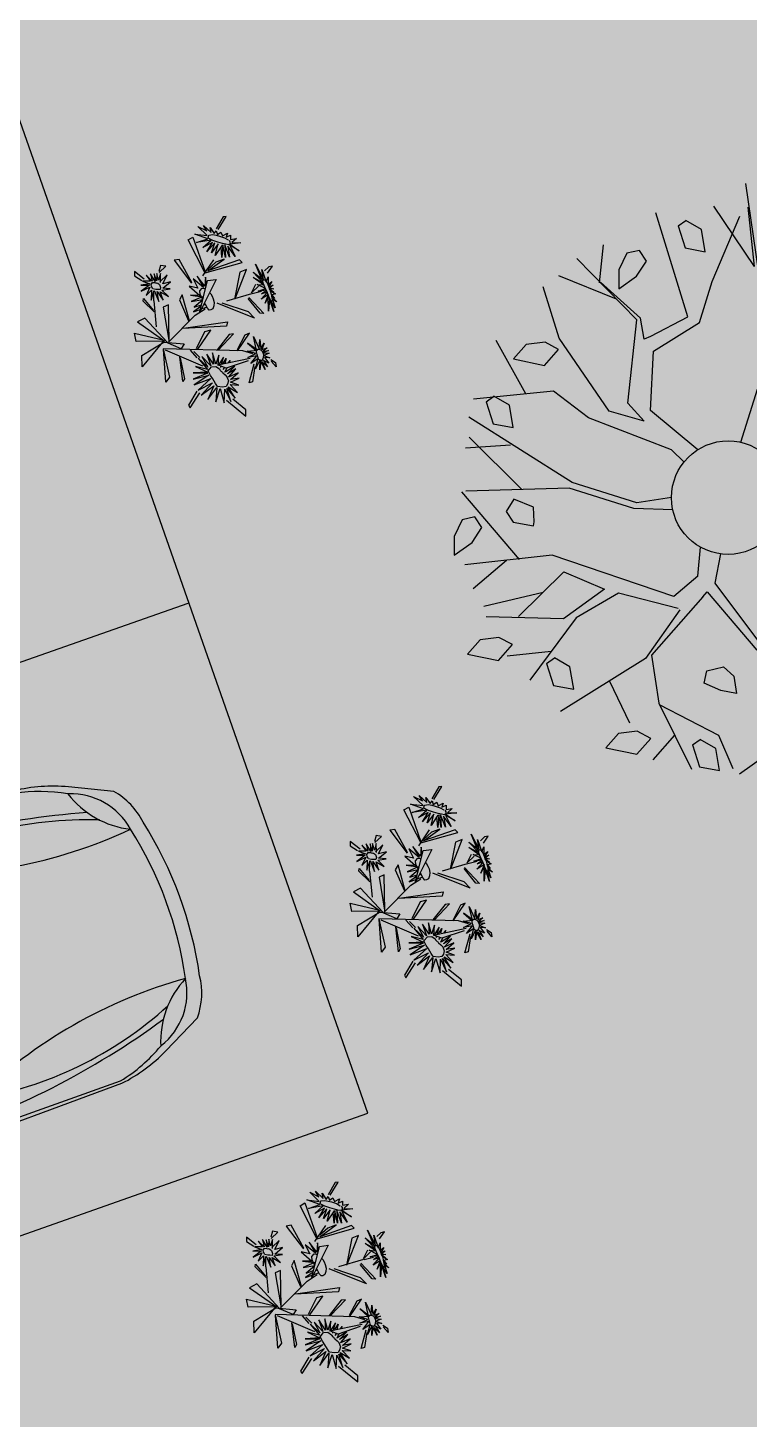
# Model space of a CAD drawing. Header units: millimetres. Extents: x 603733 to 1211550, y 1310999 to 2622648.
# Drawn here: x 605000.94 to 605004.94, y 1311138.02 to 1311145.74 of the extents above; entities that cross this region are included whole.
import ezdxf

# ---------------------------------------------------------------- set-up
doc = ezdxf.new("R2010")
doc.units = ezdxf.units.MM
for name, color, linetype in [('acera', 8, 'Continuous'), ('ARBOLES', 102, 'Continuous'), ('BOULEVARD', 3, 'Continuous'), ('FLORES', 7, 'Continuous'), ('MUEBLES', 1, 'Continuous'), ('P35', 3, 'Continuous')]:
    doc.layers.add(name, color=color, linetype=linetype)

# ---------------------------------------------------------------- blocks, each defined once
blk = doc.blocks.new('carro1')
at = {"layer": 'P35'}
for color, points in [(146, [(-0.7652, 1.6596), (-0.7854, 1.4743), (-0.7775, 1.2794), (-0.7188, 0.7854), (-0.6517, 0.4711), (-0.611, 0.3205), (-0.5494, 0.2712), (-0.6383, 0.5405), (-0.6852, 0.6282), (-0.6932, 0.8522), (-0.7012, 0.9632), (-0.6947, 1.247), (-0.6659, 1.4502), (-0.6942, 1.4876), (-0.6858, 1.5337), (-0.5607, 1.7961), (-0.4905, 1.9136), (-0.3945, 1.9241), (-0.4167, 2.2055), (-0.4221, 2.4275), (-0.413, 2.7161), (-0.3952, 2.9243), (-0.4714, 3.0285), (-0.5444, 3.124), (-0.5993, 3.2309), (-0.6736, 3.4392), (-0.7034, 3.6505), (-0.7342, 3.6588), (-0.7863, 3.412), (-0.7888, 3.0776), (-0.78, 2.9455), (-0.7359, 3.2098), (-0.683, 3.2538), (-0.6124, 3.2009), (-0.5683, 3.0688), (-0.5154, 2.875), (-0.4713, 2.6459), (-0.4713, 2.4961), (-0.489, 2.223), (-0.5154, 2.0645), (-0.5154, 2.0204), (-0.5507, 1.9587), (-0.5948, 1.9411), (-0.6477, 1.8442), (-0.7182, 1.7121), (-0.7623, 1.6504)]), (146, [(0.7713, 1.6596), (0.7914, 1.4743), (0.7835, 1.2794), (0.7248, 0.7854), (0.6577, 0.4711), (0.617, 0.3205), (0.5554, 0.2712), (0.6443, 0.5405), (0.6912, 0.6282), (0.6992, 0.8522), (0.7072, 0.9632), (0.7007, 1.247), (0.6719, 1.4502), (0.7003, 1.4876), (0.6918, 1.5337), (0.5667, 1.7961), (0.4965, 1.9136), (0.4005, 1.9241), (0.4227, 2.2055), (0.4281, 2.4275), (0.419, 2.7161), (0.4012, 2.9243), (0.4775, 3.0285), (0.5504, 3.124), (0.6053, 3.2309), (0.6796, 3.4392), (0.7094, 3.6505), (0.7402, 3.6588), (0.7923, 3.412), (0.7948, 3.0776), (0.786, 2.9455), (0.7419, 3.2098), (0.689, 3.2538), (0.6184, 3.2009), (0.5743, 3.0688), (0.5214, 2.875), (0.4773, 2.6459), (0.4773, 2.4961), (0.495, 2.223), (0.5214, 2.0645), (0.5214, 2.0204), (0.5567, 1.9587), (0.6008, 1.9411), (0.6537, 1.8442), (0.7242, 1.7121), (0.7683, 1.6504)]), (9, [(-0.859, 1.2296), (-0.859, 0.6617), (-0.8345, 0.5456), (-0.7734, 0.3747), (-0.6848, 0.2006), (-0.6512, 0.1457), (-0.5809, 0.0968), (-0.4495, 0.0571), (-0.0767, 0.0083), (0.1311, 0.0144), (0.3328, 0.0449), (0.5223, 0.0785), (0.6292, 0.1335), (0.6995, 0.2159), (0.8279, 0.4937), (0.8523, 0.5976), (0.8554, 1.4067), (0.8462, 1.4067), (0.8554, 1.3273), (0.8584, 0.6617), (0.8248, 0.5426), (0.7087, 0.2892), (0.5987, 0.1732), (0.4214, 0.1121), (0.1525, 0.0785), (-0.0919, 0.0755), (-0.3853, 0.1121), (-0.5534, 0.1426), (-0.639, 0.2067), (-0.7062, 0.2831), (-0.7979, 0.4907), (-0.8376, 0.5792), (-0.859, 0.6861), (-0.8467, 1.2479)]), (127, [(-0.6659, 1.4502), (-0.5633, 1.1837), (-0.4967, 0.9404), (-0.4478, 0.6453), (-0.432, 0.3551), (-0.4417, 0.1275), (-0.2534, 0.0955), (0, 0.08), (0.1628, 0.0864), (0.3223, 0.1052), (0.4417, 0.1275), (0.432, 0.3551), (0.4584, 0.7305), (0.5186, 1.031), (0.5993, 1.287), (0.6659, 1.4502), (0.5447, 1.3825), (0.4235, 1.3149), (0.2129, 1.2833), (0.0587, 1.2765), (-0.0587, 1.2765), (-0.3372, 1.2988), (-0.4235, 1.3149), (-0.5447, 1.3825)]), (30, [(-0.4551, 0.1304), (-0.5284, 0.2403), (-0.6201, 0.3136), (-0.6904, 0.3533), (-0.7362, 0.3808), (-0.7056, 0.3167), (-0.6659, 0.2648), (-0.614, 0.2159), (-0.5559, 0.1823), (-0.5101, 0.1518), (-0.4795, 0.1426)]), (30, [(0.4551, 0.1304), (0.5284, 0.2403), (0.6201, 0.3136), (0.6904, 0.3533), (0.7362, 0.3808), (0.7056, 0.3167), (0.6659, 0.2648), (0.614, 0.2159), (0.5559, 0.1823), (0.5101, 0.1518), (0.4795, 0.1426)])]:
    blk.add_hatch(color=color, dxfattribs=at).paths.add_polyline_path(points)
h = blk.add_hatch(color=146, dxfattribs=at)
h.paths.add_polyline_path([(-0.4528, 0.1798), (-0.5358, 0.2845), (-0.5794, 0.3761), (-0.6536, 0.6946), (-0.6886, 0.9999), (-0.6624, 1.4187), (-0.61, 1.2529), (-0.527, 0.9825), (-0.479, 0.7207), (-0.4572, 0.5724), (-0.4484, 0.4241), (-0.4397, 0.3194), (-0.4397, 0.206)])
h.paths.add_polyline_path([(-0.6536, 0.3674), (-0.7497, 0.411), (-0.8152, 0.5812), (-0.837, 0.664), (-0.8283, 1.0653), (-0.8283, 1.7196), (-0.8064, 1.7502), (-0.7933, 1.6368), (-0.7933, 1.2006), (-0.754, 0.9563), (-0.7148, 0.7295), (-0.6973, 0.5899), (-0.6624, 0.4372), (-0.6274, 0.3587)])
h = blk.add_hatch(color=146, dxfattribs=at)
h.paths.add_polyline_path([(0.4528, 0.1798), (0.5358, 0.2845), (0.5794, 0.3761), (0.6536, 0.6946), (0.6886, 0.9999), (0.6624, 1.4187), (0.61, 1.2529), (0.527, 0.9825), (0.479, 0.7207), (0.4572, 0.5724), (0.4484, 0.4241), (0.4397, 0.3194), (0.4397, 0.206)])
h.paths.add_polyline_path([(0.6536, 0.3674), (0.7497, 0.411), (0.8152, 0.5812), (0.837, 0.664), (0.8283, 1.0653), (0.8283, 1.7196), (0.8064, 1.7502), (0.7933, 1.6368), (0.7933, 1.2006), (0.754, 0.9563), (0.7148, 0.7295), (0.6973, 0.5899), (0.6624, 0.4372), (0.6274, 0.3587)])
at = {"layer": 'P35', "color": 7}
blk.add_line((-0.6065, 0.1934), (-0.6058, 0.1919), dxfattribs=at)
for points in [[(-0.865, 1.75), (-0.865, 0.6593, 0.085317), (-0.7809, 0.3693), (-0.67, 0.141, 0.150666), (-0.4542, 0.0484, 0.106558), (0.4542, 0.0484, 0.150666), (0.67, 0.141), (0.7809, 0.3693, 0.085317), (0.865, 0.6593), (0.865, 1.75, 0.076542)], [(-0.8383, 1.747), (-0.85, 0.6615, 0.082522), (-0.7461, 0.3862), (-0.744, 0.3819, 0.28772), (-0.4417, 0.1275, 0.107642), (0.4417, 0.1275, 0.28772), (0.744, 0.3819), (0.7461, 0.3862, 0.082522), (0.85, 0.6615), (0.8383, 1.747, 0.005985)]]:
    blk.add_lwpolyline(points, format="xyb", dxfattribs=at)
for centre, radius, start, end in [((3.6701, 1.5576), 4.4563, 177.4786, 196.11758), ((-3.6701, 1.5576), 4.4563, 343.88242, 2.5214), ((1.3808, 1.0572), 2.0842, 169.13167, 202.15686), ((-3.1122, 0.3551), 2.6802, 355.12977, 24.11589), ((3.1122, 0.3551), 2.6802, 155.88411, 184.87023), ((-1.3808, 1.0572), 2.0842, 337.84314, 10.86833), ((-0.9014, -0.1051), 0.5152, 26.83988, 72.45837), ((0.9014, -0.1051), 0.5152, 107.54163, 153.16012)]:
    blk.add_arc(centre, radius, start, end, dxfattribs=at)
blk = doc.blocks.new('p_arbol04')
at = {"layer": 'ARBOLES'}
for p, q in [((-0.623, 1.751), (-0.408, 2.362)), ((0.051, 1.875), (0.346, 2.362)), ((0.761, 1.696), (0.543, 2.316)), ((0.739, 1.388), (0.805, 2.293)), ((-0.408, 1.55), (-1.03, 2.13)), ((0.772, 1.945), (1.1, 2.177)), ((-1.003, 0.765), (-1.206, 2.042)), ((0.778, 1.371), (0.783, 1.942)), ((1.121, 1.006), (1.721, 1.988)), ((-1.138, 1.515), (-1.476, 1.85)), ((-1.41, 1.113), (-1.364, 1.898)), ((-0.178, 0.97), (0.051, 1.875)), ((-1.98, 0.646), (-1.849, 1.574)), ((-1.07, 0.749), (-1.815, 1.547)), ((-0.375, 1.086), (-0.408, 1.55)), ((2.581, 1.481), (1.362, 0.043)), ((1.984, 0.831), (2.181, 1.574)), ((0.018, 0.878), (0.739, 1.388)), ((0.636, 1.196), (0.778, 1.371)), ((0.704, 1.166), (0.636, 1.196)), ((1.571, 1.059), (2.283, 1.298)), ((1.984, 0.831), (2.41, 1.295)), ((-1.718, 0.414), (-2.406, 1.04)), ((-0.047, 0.205), (-0.375, 1.086)), ((0.117, 0.646), (0.608, 1.04)), ((0.608, 1.04), (1.158, 0.873)), ((0.708, 1.165), (1.121, 1.006)), ((1.158, 0.873), (1.571, 1.059)), ((-0.014, 0.623), (-0.178, 0.97)), ((-2.079, 0.738), (-2.537, 0.808)), ((-0.777, 0.094), (-1.07, 0.749)), ((-0.71, 0.11), (-1.003, 0.765)), ((-0.014, 0.623), (0.018, 0.878)), ((-2.077, 0.227), (-2.603, 0.599)), ((0.136, -0.002), (0.117, 0.646)), ((-2.144, -0.12), (-2.668, 0.507)), ((-1.194, -0.839), (-1.718, 0.414)), ((-1.768, 0.206), (-2.439, 0.251)), ((-1.768, 0.206), (-1.62, -0.236)), ((-0.057, 0.021), (-0.047, 0.205)), ((-2.489, -0.25), (-2.832, 0.066)), ((-0.515, -0.225), (-0.777, 0.094)), ((-0.425, -0.127), (-0.71, 0.11)), ((-1.62, -0.236), (-2.144, -0.12)), ((0.496, -0.29), (1.034, -0.05)), ((-2.046, -0.213), (-2.865, -0.282)), ((-1.554, -0.375), (-2.046, -0.213)), ((-1.259, -0.955), (-1.554, -0.375)), ((-0.866, -0.885), (-0.616, -0.706)), ((-1.882, -1.048), (-2.898, -0.746)), ((-0.866, -0.885), (-1.194, -0.839)), ((-2.313, -0.92), (-2.505, -1.372)), ((-1.259, -0.978), (-1.882, -1.048)), ((-0.53, -0.911), (-0.801, -1.071)), ((-1.816, -1.071), (-2.144, -1.465)), ((-0.995, -1.071), (-1.816, -1.071)), ((-0.925, -1.07), (-1.039, -1.872)), ((-0.995, -1.07), (-0.925, -1.07)), ((-0.803, -1.07), (-0.978, -1.928)), ((-0.803, -1.071), (-0.801, -1.071)), ((-2.144, -1.465), (-2.439, -2.184)), ((-2.153, -1.476), (-1.98, -2.161)), ((-2.287, -1.813), (-2.636, -1.813)), ((-1.98, -2.161), (-2.144, -2.509)), ((-1.03, -2.857), (-2.144, -2.602))]:
    blk.add_line(p, q, dxfattribs=at)
at = {"layer": 'ARBOLES', "color": 1}
for p, q in [((-0.431, 2.094), (-0.267, 1.802)), ((-0.431, 2.094), (-0.229, 2.094)), ((-0.079, 1.961), (-0.229, 2.094)), ((-0.965, 2.011), (-1.091, 1.802)), ((-0.965, 2.011), (-0.866, 1.988)), ((-0.829, 1.802), (-0.866, 1.988)), ((-0.042, 1.802), (-0.079, 1.961)), ((1.196, 1.935), (1.008, 1.882)), ((1.308, 1.855), (1.196, 1.935)), ((-1.091, 1.802), (-0.979, 1.616)), ((-0.979, 1.616), (-0.829, 1.802)), ((-0.267, 1.802), (-0.042, 1.802)), ((1.008, 1.882), (0.858, 1.749)), ((1.271, 1.722), (1.308, 1.855)), ((0.858, 1.749), (1.083, 1.696)), ((1.083, 1.696), (1.271, 1.722)), ((1.772, 1.719), (1.646, 1.51)), ((1.772, 1.719), (1.87, 1.696)), ((1.908, 1.51), (1.87, 1.696)), ((1.646, 1.51), (1.758, 1.324)), ((1.758, 1.324), (1.908, 1.51)), ((-2.254, 1.324), (-2.404, 1.191)), ((-2.066, 1.377), (-2.254, 1.324)), ((-1.954, 1.298), (-2.066, 1.377)), ((-2.404, 1.191), (-2.179, 1.138)), ((-1.991, 1.165), (-1.954, 1.298)), ((-2.179, 1.138), (-1.991, 1.165)), ((-1.691, 1.085), (-1.729, 0.953)), ((-1.541, 1.112), (-1.691, 1.085)), ((-1.466, 0.899), (-1.541, 1.112)), ((-1.729, 0.953), (-1.616, 0.767)), ((-1.579, 0.793), (-1.466, 0.899)), ((-1.616, 0.767), (-1.579, 0.793)), ((-3.093, 0.395), (-2.928, 0.103)), ((-3.093, 0.395), (-2.891, 0.395)), ((-2.741, 0.262), (-2.891, 0.395)), ((-2.703, 0.103), (-2.741, 0.262)), ((-2.928, 0.103), (-2.703, 0.103)), ((-2.614, -0.298), (-2.741, -0.507)), ((-2.614, -0.298), (-2.516, -0.322)), ((-2.479, -0.507), (-2.516, -0.322)), ((-2.741, -0.507), (-2.628, -0.693)), ((-2.628, -0.693), (-2.479, -0.507)), ((-2.868, -1.357), (-2.703, -1.649)), ((-2.868, -1.357), (-2.666, -1.357)), ((-2.516, -1.489), (-2.666, -1.357)), ((-2.479, -1.649), (-2.516, -1.489)), ((-2.703, -1.649), (-2.479, -1.649)), ((-1.669, -1.683), (-1.552, -1.621)), ((-1.61, -1.869), (-1.669, -1.683)), ((-1.552, -1.621), (-1.406, -1.724)), ((-1.406, -1.724), (-1.406, -1.869)), ((-1.523, -2.014), (-1.61, -1.869)), ((-1.406, -1.869), (-1.523, -2.014)), ((-2.239, -2.024), (-2.366, -2.233)), ((-2.239, -2.024), (-2.141, -2.047)), ((-2.104, -2.233), (-2.141, -2.047)), ((-2.366, -2.233), (-2.254, -2.418)), ((-2.254, -2.418), (-2.104, -2.233))]:
    blk.add_line(p, q, dxfattribs=at)
at = {"layer": 'ARBOLES'}
blk.add_circle((-0.03, -0.578), 0.6, dxfattribs=at)
blk = doc.blocks.new('FLORES-1')
at = {"color": 86, "linetype": 'Continuous'}
for p, q in [((0.0502, 0.3848), (0.0451, 0.4218)), ((0.05, 0.3824), (0.0606, 0.2806)), ((0.0541, 0.3853), (0.0678, 0.4185)), ((-0.1586, 0.1554), (-0.182, 0.2829)), ((0.2296, 0.2941), (0.188, 0.2313)), ((-0.188, 0.2719), (-0.1829, 0.1807)), ((-0.1829, 0.1807), (-0.1586, 0.1554)), ((0.0557, 0.1455), (-0.0023, 0.0095)), ((-0.1406, 0.0986), (-0.0275, -0.0132)), ((-0.0736, 0.0879), (-0.1048, 0.1009)), ((-0.0638, 0.0765), (-0.1013, 0.0899)), ((0.1682, 0.0169), (0.0701, -0.0123)), ((0.1682, 0.0169), (0.1963, 0.029))]:
    blk.add_line(p, q, dxfattribs=at)
at = {"color": 1, "linetype": 'Continuous'}
for p, q in [((-0.1826, 0.183), (-0.1963, 0.1686)), ((0.0557, 0.1455), (0.0644, 0.1919)), ((0.0694, 0.1775), (0.0686, 0.1992))]:
    blk.add_line(p, q, dxfattribs=at)
at = {"color": 86, "linetype": 'Continuous'}
for points in [[(0.1019, 0.4713), (0.1197, 0.4991), (0.1224, 0.4846), (0.1144, 0.4639)], [(0.0406, 0.3673), (-0.0394, 0.3981), (-0.0323, 0.385), (0.0375, 0.3635)], [(0.0784, 0.4101), (0.0532, 0.3819)], [(0.0598, 0.3181), (0.146, 0.3992), (0.1457, 0.372), (0.0557, 0.3118)], [(0.1944, 0.245), (0.1778, 0.3949), (0.1918, 0.3884), (0.1979, 0.2569), (0.2165, 0.334), (0.2175, 0.2994), (0.2033, 0.2593)], [(0.333, 0.3555), (0.3684, 0.4043), (0.3714, 0.3931), (0.3378, 0.3497)], [(-0.2168, 0.3557), (-0.2345, 0.3682), (-0.251, 0.3638), (-0.2232, 0.3548)], [(0.0616, 0.261), (-0.0092, 0.3439), (-0.0421, 0.3569), (0.0672, 0.2438)], [(-0.2187, 0.2869), (-0.2704, 0.2564), (-0.2691, 0.243), (-0.2082, 0.2891)], [(-0.1698, 0.2986), (-0.1444, 0.2663), (-0.019, -0.0199)], [(-0.1364, 0.2468), (-0.0897, 0.3165), (-0.0903, 0.2963), (-0.1319, 0.2481)], [(0.0616, 0.1678), (0.1631, 0.2415), (0.1543, 0.2751), (0.0599, 0.1675)], [(-0.1044, 0.1805), (-0.0691, 0.2582), (-0.0648, 0.2416), (-0.1022, 0.1746)], [(0.0239, 0.0935), (-0.0156, 0.2537), (-0.0302, 0.2437), (0.0257, 0.0818)], [(0.1959, 0.2446), (0.3391, 0.2315), (0.3421, 0.253), (0.1985, 0.2468)], [(-0.2997, 0.1349), (-0.3853, 0.1809), (-0.3629, 0.1903), (-0.3052, 0.1589)], [(-0.0712, 0.1061), (-0.0219, 0.1809), (-0.0186, 0.1549), (-0.0676, 0.1007)], [(0.1791, 0.1825), (0.2816, 0.1697), (0.286, 0.1507), (0.1778, 0.1804)], [(0.0438, 0.1168), (0.1488, 0.1294), (0.1344, 0.1114), (0.0451, 0.1143)], [(0.2636, 0.0776), (0.2764, 0.1114), (0.2875, 0.094), (0.2677, 0.0789)], [(0.0041, -0.008), (-0.0324, 0.0635), (-0.0456, 0.0455), (0.0006, -0.0006)], [(-0.0004, 0.0135), (0.1328, 0.0641), (0.1322, 0.0424), (0.0039, 0.0133)], [(-0.2232, 0.0404), (-0.2617, -0.0103), (-0.2726, -0.0087), (-0.2328, 0.0487)], [(-0.0776, 0.0292), (-0.1594, 0.0137), (-0.1672, 0.003), (-0.0734, 0.0294)], [(-0.0029, 0.0057), (0.1197, -0.0414), (0.116, -0.0728), (0.0063, -0.0019)], [(0.1291, 0.0019), (0.1836, -0.0217), (0.1931, -0.0168), (0.1344, 0.0016)], [(0.2619, 0.0148), (0.3042, -0.0102), (0.2885, -0.0161), (0.2604, 0.0041)], [(-0.0195, -0.0195), (-0.1316, -0.0383), (-0.1444, -0.0589), (-0.0209, -0.0195)], [(0.0103, -0.0037), (-0.0538, -0.1228), (-0.0113, -0.1071), (0.0041, -0.008)], [(0.0063, -0.0019), (0.0474, -0.1069), (0.0795, -0.1008), (0.0103, -0.0037)]]:
    blk.add_lwpolyline(points, dxfattribs=at)
at = {"color": 1, "linetype": 'Continuous'}
for points in [[(0.0843, 0.4415), (0.1519, 0.4398), (0.0851, 0.4466), (0.1237, 0.4554), (0.0719, 0.4528), (0.087, 0.4679), (0.0598, 0.4564), (0.0644, 0.4745), (0.0512, 0.4555), (0.05, 0.4737), (0.0445, 0.4574), (0.0356, 0.4701), (0.04, 0.4568), (0.023, 0.465), (0.0327, 0.4567), (0.0146, 0.4695), (0.017, 0.4544), (-0.0006, 0.459), (0.0112, 0.4507), (-0.0168, 0.4622), (-0.0012, 0.4499), (-0.0353, 0.4479), (-0.0044, 0.4423), (-0.0473, 0.4368), (0.006, 0.4404), (-0.0372, 0.4185), (0.0161, 0.4395), (-0.0041, 0.418), (0.022, 0.4431), (0.0165, 0.4087), (0.0327, 0.4423), (0.0357, 0.4179), (0.0416, 0.4419), (0.0499, 0.4103), (0.0484, 0.4411), (0.0759, 0.4171), (0.0647, 0.4387), (0.107, 0.4117), (0.074, 0.4402), (0.1266, 0.4197), (0.0889, 0.442)], [(0.2705, 0.347), (0.2429, 0.3072), (0.2804, 0.3342), (0.258, 0.2969), (0.2888, 0.3243), (0.2683, 0.2818), (0.2943, 0.3159), (0.2899, 0.2732), (0.3048, 0.3151), (0.317, 0.2581), (0.3149, 0.3043), (0.3503, 0.2646), (0.3266, 0.3073), (0.374, 0.2869), (0.3444, 0.3131), (0.3691, 0.3087), (0.3321, 0.326), (0.3524, 0.3303), (0.3238, 0.3359), (0.3306, 0.3472), (0.3157, 0.3464), (0.3194, 0.3623), (0.3036, 0.3618), (0.3063, 0.3841), (0.2932, 0.3733), (0.2935, 0.3922), (0.2785, 0.386), (0.2734, 0.4095), (0.2648, 0.3865), (0.2506, 0.4189), (0.2619, 0.3767), (0.2239, 0.4012), (0.2586, 0.3747), (0.2101, 0.3785), (0.2587, 0.3667), (0.2151, 0.3566), (0.2677, 0.3578), (0.2203, 0.3415), (0.2706, 0.3509), (0.2261, 0.3288), (0.2657, 0.3408)], [(-0.1567, 0.3184), (-0.1074, 0.3267), (-0.1607, 0.3288), (-0.1278, 0.3455), (-0.1627, 0.3351), (-0.1477, 0.3554), (-0.1674, 0.3382), (-0.1687, 0.3597), (-0.1757, 0.3388), (-0.1799, 0.3602), (-0.1812, 0.3378), (-0.1913, 0.3587), (-0.1918, 0.3359), (-0.209, 0.3539), (-0.1996, 0.3356), (-0.227, 0.3423), (-0.2093, 0.3278), (-0.2388, 0.3327), (-0.212, 0.3203), (-0.2443, 0.321), (-0.2086, 0.3167), (-0.2379, 0.3007), (-0.2016, 0.3168), (-0.2278, 0.2858), (-0.1944, 0.3107), (-0.202, 0.2765), (-0.1824, 0.3103), (-0.1757, 0.2753), (-0.1731, 0.3099), (-0.1516, 0.2824), (-0.1631, 0.3203), (-0.1228, 0.2957), (-0.1609, 0.3149)], [(0.1492, 0.2314), (0.1787, 0.2393), (0.1468, 0.2235), (0.194, 0.2102), (0.1441, 0.2166), (0.1902, 0.1927), (0.1504, 0.1953), (0.1705, 0.1668), (0.1205, 0.1923), (0.135, 0.1586), (0.1116, 0.1996), (0.1105, 0.1521), (0.1011, 0.1965)], [(-0.1607, 0.1698), (-0.138, 0.1872), (-0.1604, 0.1558), (-0.1247, 0.1726), (-0.1531, 0.1491), (-0.1072, 0.154), (-0.1492, 0.1403), (-0.1024, 0.1312), (-0.1509, 0.1284), (-0.1042, 0.1101), (-0.1514, 0.1155), (-0.105, 0.094), (-0.1592, 0.1105), (-0.1311, 0.0716), (-0.1697, 0.1079), (-0.1511, 0.054), (-0.1729, 0.1052), (-0.1736, 0.0451), (-0.1819, 0.1072), (-0.1961, 0.0402), (-0.1976, 0.1101), (-0.2207, 0.0464), (-0.2153, 0.1099), (-0.2431, 0.0509), (-0.2278, 0.1094), (-0.2696, 0.068), (-0.2383, 0.119), (-0.2896, 0.093), (-0.2478, 0.1287), (-0.3048, 0.1231), (-0.2566, 0.1442), (-0.3106, 0.1479), (-0.2569, 0.1533), (-0.3042, 0.1688), (-0.2526, 0.161), (-0.2874, 0.186), (-0.2476, 0.1704), (-0.2621, 0.2015), (-0.24, 0.1757), (-0.2373, 0.2132), (-0.23, 0.1793), (-0.2172, 0.2174), (-0.2181, 0.1762), (-0.1992, 0.2152), (-0.2046, 0.1778), (-0.1877, 0.2147), (-0.195, 0.1735)], [(-0.1774, 0.1722), (-0.1831, 0.1679), (-0.1789, 0.175)], [(-0.1686, 0.1637), (-0.1716, 0.1614), (-0.1688, 0.1652)], [(-0.1663, 0.1964), (-0.1605, 0.2062), (-0.1667, 0.1997)], [(-0.1612, 0.1755), (-0.1468, 0.1952), (-0.1625, 0.1833)], [(0.0795, 0.1808), (0.0705, 0.1454), (0.0695, 0.1728)], [(0.0808, 0.1925), (0.0819, 0.1987), (0.0829, 0.1953)], [(0.0989, 0.1949), (0.0859, 0.1538), (0.0846, 0.1845)], [(0.2251, 0.0688), (0.2578, 0.0818), (0.2366, 0.0651), (0.2641, 0.0686), (0.2369, 0.0559), (0.2658, 0.0585), (0.2374, 0.0503), (0.2722, 0.0453), (0.2428, 0.0399), (0.2731, 0.0265), (0.2453, 0.0346), (0.2572, 0.0057), (0.2363, 0.0279), (0.2446, -0.0073), (0.2325, 0.0247), (0.2219, -0.0147), (0.2242, 0.0234), (0.1999, -0.0024), (0.2114, 0.0242), (0.1755, 0.0088), (0.2059, 0.0343), (0.1592, 0.0344), (0.1972, 0.0431), (0.1573, 0.0521), (0.1918, 0.054), (0.1626, 0.0769), (0.1957, 0.0626), (0.188, 0.0948), (0.2015, 0.068), (0.2133, 0.1063), (0.2175, 0.0747), (0.2437, 0.1038), (0.2292, 0.0666)]]:
    blk.add_lwpolyline(points, dxfattribs=at)
at = {"color": 50, "linetype": 'Continuous'}
for points in [[(0.0429, 0.4538), (0.0396, 0.455), (0.0295, 0.4548), (0.0196, 0.4532), (0.0069, 0.4511), (-0.0035, 0.448), (-0.0085, 0.4452), (-0.0035, 0.4418), (0.0154, 0.4411), (0.0333, 0.4416), (0.0548, 0.4408), (0.0689, 0.4408), (0.0845, 0.4432), (0.0814, 0.4518), (0.0672, 0.4548), (0.0531, 0.4551), (0.0395, 0.4534)], [(-0.1609, 0.3167), (-0.1598, 0.3191), (-0.1604, 0.3238), (-0.1625, 0.3283), (-0.1685, 0.3346), (-0.1714, 0.3359), (-0.182, 0.3366), (-0.192, 0.3351), (-0.2029, 0.3271), (-0.2072, 0.32), (-0.2037, 0.314), (-0.1977, 0.3111), (-0.1877, 0.3121), (-0.1782, 0.3128), (-0.1672, 0.3149), (-0.1586, 0.3175)], [(0.2779, 0.3797), (0.2711, 0.3809), (0.2628, 0.3777), (0.262, 0.3719), (0.2678, 0.3623), (0.2755, 0.3513), (0.2877, 0.3366), (0.3008, 0.3207), (0.3165, 0.3067), (0.3261, 0.3135), (0.322, 0.3291), (0.3148, 0.3404), (0.3073, 0.3505), (0.2937, 0.3662), (0.2803, 0.3767)], [(0.1166, 0.2321), (0.1105, 0.2343), (0.0996, 0.2362), (0.0882, 0.2361), (0.0742, 0.2337), (0.0628, 0.2278), (0.0535, 0.2194), (0.0515, 0.211), (0.0539, 0.2044), (0.0626, 0.2015), (0.0798, 0.1996), (0.086, 0.1986)], [(0.1037, 0.1965), (0.1076, 0.1963), (0.1236, 0.1952), (0.1373, 0.1991), (0.144, 0.2115), (0.1389, 0.2195), (0.1359, 0.2218)], [(0.2312, 0.0493), (0.2305, 0.0529), (0.2267, 0.0572), (0.2191, 0.0621), (0.2069, 0.0615), (0.2004, 0.0563), (0.204, 0.0491), (0.2072, 0.0408), (0.2139, 0.0314), (0.2242, 0.0301), (0.2321, 0.0312), (0.2373, 0.0391), (0.2335, 0.0476), (0.2297, 0.0523)]]:
    blk.add_lwpolyline(points, dxfattribs=at)
blk.add_lwpolyline([(-0.1752, 0.1549), (-0.1752, 0.1547), (-0.1791, 0.1554), (-0.1828, 0.1563), (-0.1856, 0.1574), (-0.1876, 0.1589), (-0.1897, 0.1598), (-0.1918, 0.1613), (-0.1947, 0.1619), (-0.2055, 0.167), (-0.2145, 0.171), (-0.2317, 0.1699), (-0.2429, 0.1622), (-0.2491, 0.1531), (-0.2457, 0.1387), (-0.2358, 0.1226), (-0.2222, 0.1192), (-0.2018, 0.1162), (-0.1857, 0.1125), (-0.1655, 0.1109), (-0.1556, 0.1299), (-0.1612, 0.1461)], close=True, dxfattribs=at)
blk = doc.blocks.new('arbusto5')
at = {"layer": 'FLORES'}
blk.add_blockref('FLORES-1', (0.1444, 0.0589), dxfattribs=at)

msp = doc.modelspace()

# ---------------------------------------------------------------- hatches: boundary and pattern name
at = {"true_color": 0xafd9aa}
h = msp.add_hatch(color=9, dxfattribs=at)
h.dxf.hatch_style = 1
h.paths.add_polyline_path([(604911.7035, 1311128.9633), (604908.6164, 1311133.7015), (604904.7997, 1311139.56), (604903.3778, 1311141.752), (604890.4927, 1311161.615), (604887.1137, 1311169.584), (604890.7407, 1311171.475), (604900.6807, 1311174.09), (604918.6717, 1311177.415), (604941.4837, 1311182.032), (604970.4187, 1311187.096), (605001.1447, 1311192.781), (605008.0957, 1311168.792), (605020.2887, 1311128.427), (605025.0037, 1311113.224), (604990.3437, 1311101.683), (604983.0537, 1311099.323), (604967.1427, 1311093.947), (604940.4977, 1311085), (604933.7367, 1311094.578), (604921.2262, 1311114.2128), (604916.7269, 1311121.222), (604912.2829, 1311128.0721, -0.999015)])
at = {"true_color": 0xebebeb}
h = msp.add_hatch(color=7, dxfattribs=at)
h.dxf.hatch_style = 1
h.paths.add_polyline_path([(604978.9057, 1311171.6364), (604991.4902, 1311135.7715), (604997.4349, 1311137.1076, -0.350964), (604997.8872, 1311137.9719), (605002.8247, 1311139.7154), (604998.8467, 1311151.0539), (604993.887, 1311149.3014, -0.41593), (604993.0164, 1311149.7), (604989.7189, 1311159.0978), (604984.6222, 1311173.6399)])
h.paths.add_polyline_path([(604987.1496, 1311160.5128), (604990.1146, 1311152.137), (604991.0111, 1311152.4544), (604988.0461, 1311160.8301)], flags=24)
h.paths.add_polyline_path([(604996.5951, 1311142.3195), (605000.0724, 1311143.5454), (604999.7349, 1311144.5026), (604996.2576, 1311143.2766)], flags=24)
h.paths.add_polyline_path([(604996.9196, 1311141.7466), (605000.3201, 1311142.9618), (604999.9926, 1311143.8782), (604996.5921, 1311142.663)], flags=24)
at = {"true_color": 0xf8f6af}
h = msp.add_hatch(color=51, dxfattribs=at)
h.dxf.hatch_style = 1
h.paths.add_polyline_path([(605008.985, 1311165.8478), (604990.4753, 1311159.3628), (604989.7189, 1311159.0978), (604993.0164, 1311149.7, 0.41593), (604993.887, 1311149.3014), (604998.8467, 1311151.0539), (605002.8247, 1311139.7154), (604997.8872, 1311137.9719, 0.350964), (604997.4349, 1311137.1076), (604999.1654, 1311132.1759, 0.362883), (605000.0497, 1311131.782), (605008.079, 1311134.5643, -0.318731), (605008.4835, 1311134.3601), (605012.4085, 1311123.1741), (605020.9864, 1311126.1771), (605020.2887, 1311128.427)])
h.paths.add_polyline_path([(605006.0151, 1311146.6242), (605009.4052, 1311147.8194), (605009.034, 1311148.8723), (605005.6439, 1311147.6771)], flags=24)
h.paths.add_polyline_path([(605005.999, 1311145.8542), (605010.1196, 1311147.3268), (605009.7594, 1311148.3348), (605005.6388, 1311146.8622)], flags=24)

# ---------------------------------------------------------------- linework, layer by layer
for p, q in [((605002.8247, 1311139.7154), (604998.8467, 1311151.0539)), ((604997.8872, 1311137.9719), (605002.8247, 1311139.7154))]:
    msp.add_line(p, q)
at = {"layer": 'acera', "color": 18, "true_color": 0x000000}
msp.add_line((604996.2146, 1311140.5786), (605001.8276, 1311142.5467), dxfattribs=at)

# ---------------------------------------------------------------- block references
at = {"layer": 'ARBOLES', "xscale": 0.5252973874192619, "yscale": 0.5252973874192619, "zscale": 0.5252973874192619, "rotation": 48.57546149059794}
msp.add_blockref('p_arbol04', (605004.6091, 1311143.3452), dxfattribs=at)
at = {"layer": 'BOULEVARD', "rotation": 110.2353782200632}
msp.add_blockref('carro1', (605001.7791, 1311140.9213), dxfattribs=at)
at = {"layer": 'MUEBLES', "linetype": 'Continuous', "xscale": -1.417112015813753, "yscale": 1.417112015653547, "zscale": 1.417112015818895, "rotation": 292.0945269993258}
for p in [(605001.7036, 1311143.7732), (605002.9016, 1311140.6088), (605002.3256, 1311138.4116)]:
    msp.add_blockref('arbusto5', p, dxfattribs=at)

doc.saveas('drawing.dxf')
